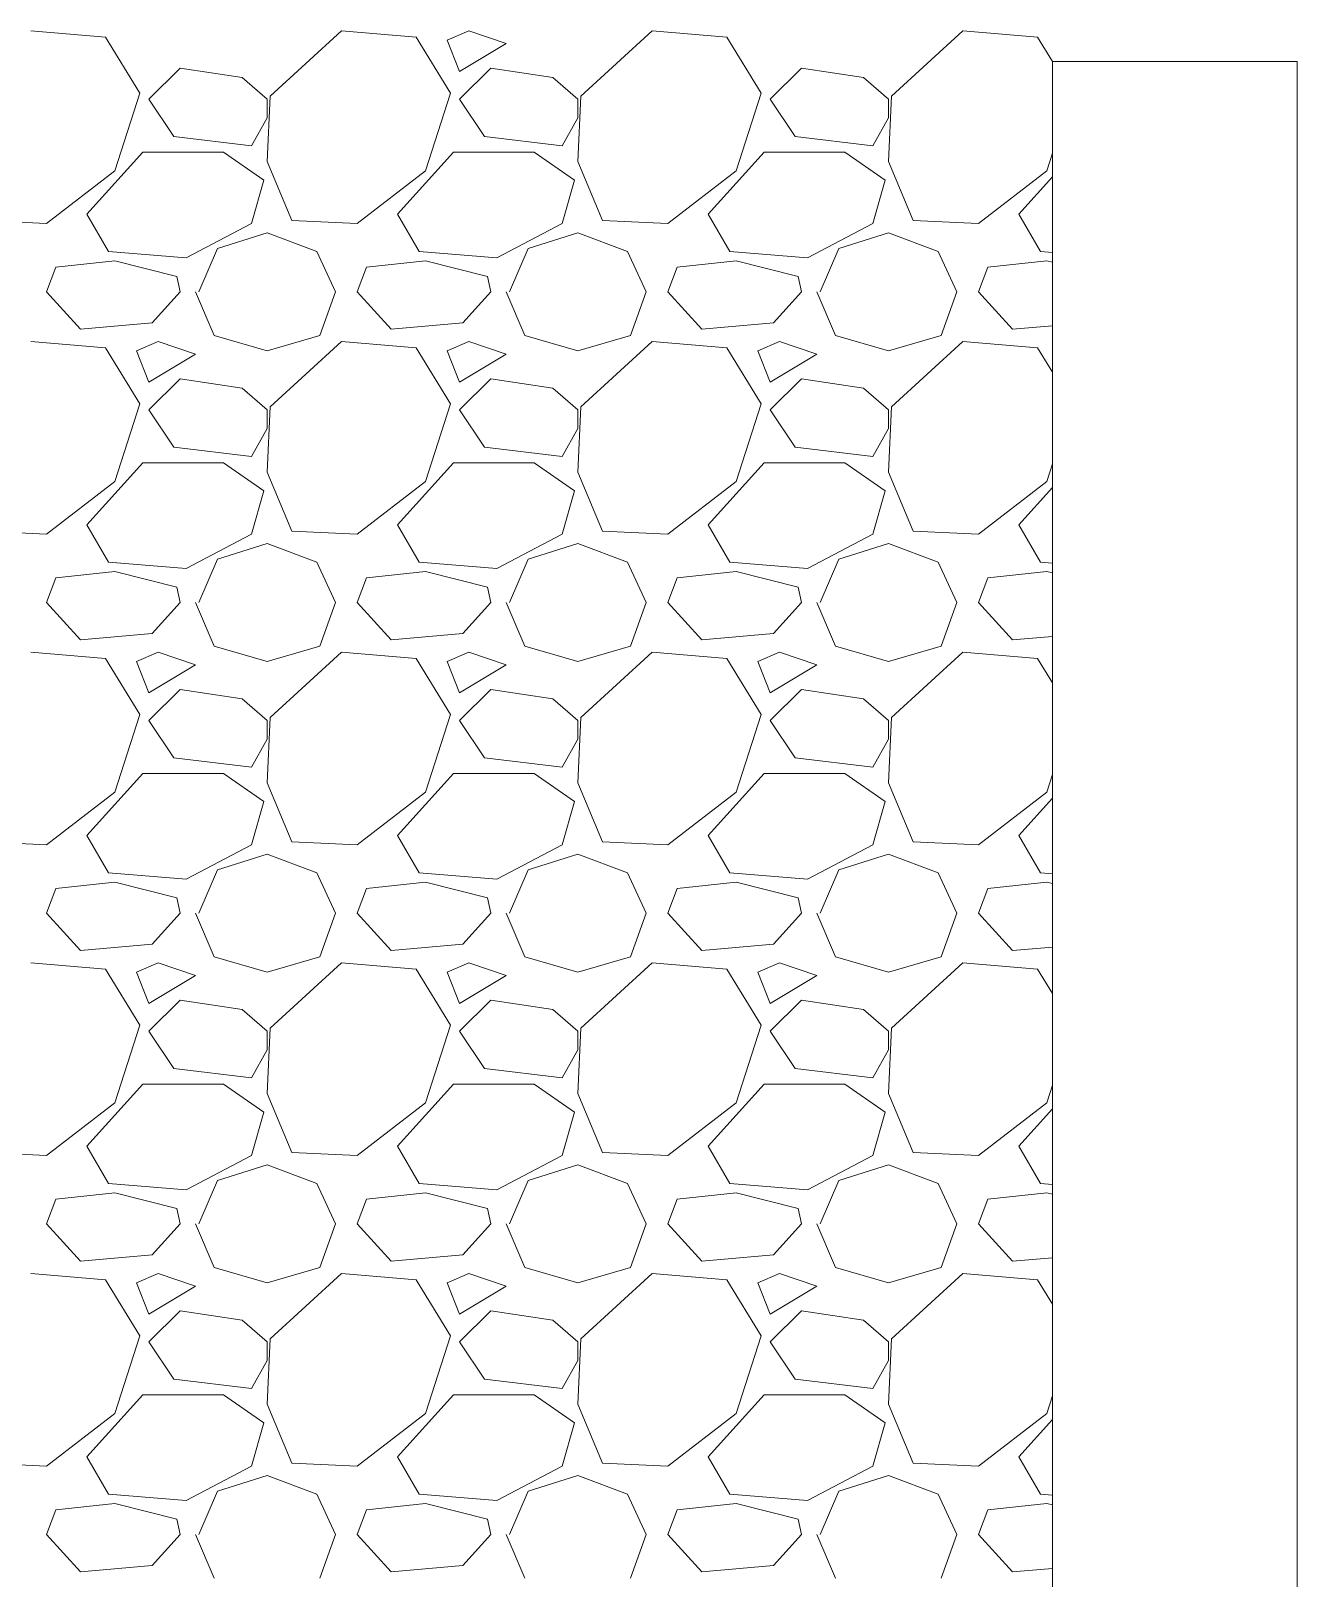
# Model space of a CAD drawing. Header units: millimetres. Extents: x 19901 to 59163, y 13732 to 30178.
# Drawn here: x 41992.8 to 42044.6, y 27197.8 to 27261.1 of the extents above; entities that cross this region are included whole.
import ezdxf

# ---------------------------------------------------------------- set-up
doc = ezdxf.new("R2010")
doc.units = ezdxf.units.MM
doc.layers.add('A-FURN', color=8, linetype='Continuous', lineweight=13)
doc.layers.add('Wall', color=255, linetype='Continuous', lineweight=20)

msp = doc.modelspace()

# ---------------------------------------------------------------- linework, layer by layer
at = {"layer": 'A-FURN', "linetype": 'Continuous'}
for p, q in [((41995.897, 27260.8), (41992.849, 27261.054)), ((42005.549, 27261.054), (42002.628, 27258.387)), ((42008.597, 27260.8), (42005.549, 27261.054)), ((42010.756, 27261.054), (42009.867, 27260.673)), ((42012.28, 27260.546), (42010.756, 27261.054)), ((42018.249, 27261.054), (42015.328, 27258.387)), ((42021.297, 27260.8), (42018.249, 27261.054)), ((42030.949, 27261.054), (42028.028, 27258.387)), ((42033.997, 27260.8), (42030.949, 27261.054)), ((41997.294, 27258.514), (41995.897, 27260.8)), ((42009.994, 27258.514), (42008.597, 27260.8)), ((42009.867, 27260.673), (42010.375, 27259.403)), ((42010.375, 27259.403), (42012.28, 27260.546)), ((42022.694, 27258.514), (42021.297, 27260.8)), ((42034.608, 27259.801), (42033.997, 27260.8)), ((41998.945, 27259.53), (41997.675, 27258.26)), ((42001.485, 27259.149), (41998.945, 27259.53)), ((42002.501, 27258.26), (42001.485, 27259.149)), ((42011.645, 27259.53), (42010.375, 27258.26)), ((42014.185, 27259.149), (42011.645, 27259.53)), ((42015.201, 27258.26), (42014.185, 27259.149)), ((42024.345, 27259.53), (42023.075, 27258.26)), ((42026.885, 27259.149), (42024.345, 27259.53)), ((42027.901, 27258.26), (42026.885, 27259.149)), ((41996.278, 27255.339), (41997.294, 27258.514)), ((42008.978, 27255.339), (42009.994, 27258.514)), ((42021.678, 27255.339), (42022.694, 27258.514)), ((41997.675, 27258.26), (41998.691, 27256.736)), ((42002.628, 27258.387), (42002.501, 27255.72)), ((42002.501, 27257.498), (42002.501, 27258.26)), ((42010.375, 27258.26), (42011.391, 27256.736)), ((42015.328, 27258.387), (42015.201, 27255.72)), ((42015.201, 27257.498), (42015.201, 27258.26)), ((42023.075, 27258.26), (42024.091, 27256.736)), ((42028.028, 27258.387), (42027.901, 27255.72)), ((42027.901, 27257.498), (42027.901, 27258.26)), ((42001.866, 27256.355), (42002.501, 27257.498)), ((42014.566, 27256.355), (42015.201, 27257.498)), ((42027.266, 27256.355), (42027.901, 27257.498)), ((41998.691, 27256.737), (42001.866, 27256.356)), ((42011.391, 27256.737), (42014.566, 27256.356)), ((42024.091, 27256.737), (42027.266, 27256.356)), ((41995.135, 27253.561), (41997.421, 27256.101)), ((41997.421, 27256.101), (42000.723, 27256.101)), ((42000.723, 27256.101), (42002.374, 27254.958)), ((42007.835, 27253.561), (42010.121, 27256.101)), ((42010.121, 27256.101), (42013.423, 27256.101)), ((42013.423, 27256.101), (42015.074, 27254.958)), ((42020.535, 27253.561), (42022.821, 27256.101)), ((42022.821, 27256.101), (42026.123, 27256.101)), ((42026.123, 27256.101), (42027.774, 27254.958)), ((42034.378, 27255.339), (42034.608, 27256.058)), ((41993.484, 27253.18), (41996.278, 27255.339)), ((42002.501, 27255.72), (42003.517, 27253.307)), ((42006.184, 27253.18), (42008.978, 27255.339)), ((42015.201, 27255.72), (42016.217, 27253.307)), ((42018.884, 27253.18), (42021.678, 27255.339)), ((42027.901, 27255.72), (42028.917, 27253.307)), ((42031.584, 27253.18), (42034.378, 27255.339)), ((42002.374, 27254.958), (42001.866, 27253.18)), ((42015.074, 27254.958), (42014.566, 27253.18)), ((42027.774, 27254.958), (42027.266, 27253.18)), ((42033.235, 27253.561), (42034.608, 27255.087)), ((41996.024, 27252.037), (41995.135, 27253.561)), ((42008.724, 27252.037), (42007.835, 27253.561)), ((42021.424, 27252.037), (42020.535, 27253.561)), ((42034.124, 27252.037), (42033.235, 27253.561)), ((41990.817, 27253.307), (41993.484, 27253.18)), ((42001.866, 27253.18), (41999.199, 27251.783)), ((42000.469, 27252.164), (42002.501, 27252.799)), ((42002.501, 27252.799), (42004.533, 27252.037)), ((42003.517, 27253.307), (42006.184, 27253.18)), ((42014.566, 27253.18), (42011.899, 27251.783)), ((42013.169, 27252.164), (42015.201, 27252.799)), ((42015.201, 27252.799), (42017.233, 27252.037)), ((42016.217, 27253.307), (42018.884, 27253.18)), ((42027.266, 27253.18), (42024.599, 27251.783)), ((42025.869, 27252.164), (42027.901, 27252.799)), ((42027.901, 27252.799), (42029.933, 27252.037)), ((42028.917, 27253.307), (42031.584, 27253.18)), ((41999.707, 27250.386), (42000.469, 27252.164)), ((42012.407, 27250.386), (42013.169, 27252.164)), ((42025.107, 27250.386), (42025.869, 27252.164)), ((41996.278, 27251.656), (41993.865, 27251.402)), ((41999.199, 27251.783), (41996.024, 27252.037)), ((41998.818, 27251.021), (41996.278, 27251.656)), ((42004.533, 27252.037), (42005.295, 27250.386)), ((42008.978, 27251.656), (42006.565, 27251.402)), ((42011.899, 27251.783), (42008.724, 27252.037)), ((42011.518, 27251.021), (42008.978, 27251.656)), ((42017.233, 27252.037), (42017.995, 27250.386)), ((42021.678, 27251.656), (42019.265, 27251.402)), ((42024.599, 27251.783), (42021.424, 27252.037)), ((42024.218, 27251.021), (42021.678, 27251.656)), ((42029.933, 27252.037), (42030.695, 27250.386)), ((42034.378, 27251.656), (42031.965, 27251.402)), ((42034.608, 27251.999), (42034.124, 27252.037)), ((42034.608, 27251.599), (42034.378, 27251.656)), ((41993.484, 27250.386), (41993.865, 27251.402)), ((41998.945, 27250.386), (41998.818, 27251.021)), ((42006.184, 27250.386), (42006.565, 27251.402)), ((42011.645, 27250.386), (42011.518, 27251.021)), ((42018.884, 27250.386), (42019.265, 27251.402)), ((42024.345, 27250.386), (42024.218, 27251.021)), ((42031.584, 27250.386), (42031.965, 27251.402)), ((41994.881, 27248.862), (41993.484, 27250.386)), ((41998.945, 27250.386), (41997.802, 27249.116)), ((41999.58, 27250.386), (42000.342, 27248.608)), ((42004.66, 27248.608), (42005.295, 27250.386)), ((42007.581, 27248.862), (42006.184, 27250.386)), ((42011.645, 27250.386), (42010.502, 27249.116)), ((42012.28, 27250.386), (42013.042, 27248.608)), ((42017.36, 27248.608), (42017.995, 27250.386)), ((42020.281, 27248.862), (42018.884, 27250.386)), ((42024.345, 27250.386), (42023.202, 27249.116)), ((42024.98, 27250.386), (42025.742, 27248.608)), ((42030.06, 27248.608), (42030.695, 27250.386)), ((42032.981, 27248.862), (42031.584, 27250.386)), ((41997.802, 27249.117), (41994.881, 27248.863)), ((42010.502, 27249.117), (42007.581, 27248.863)), ((42023.202, 27249.117), (42020.281, 27248.863)), ((42034.608, 27249.004), (42032.981, 27248.863)), ((41995.897, 27248.1), (41992.849, 27248.354)), ((41998.056, 27248.354), (41997.167, 27247.973)), ((41999.58, 27247.846), (41998.056, 27248.354)), ((42000.342, 27248.608), (42002.501, 27247.973)), ((42002.501, 27247.973), (42004.66, 27248.608)), ((42005.549, 27248.354), (42002.628, 27245.687)), ((42008.597, 27248.1), (42005.549, 27248.354)), ((42010.756, 27248.354), (42009.867, 27247.973)), ((42012.28, 27247.846), (42010.756, 27248.354)), ((42013.042, 27248.608), (42015.201, 27247.973)), ((42015.201, 27247.973), (42017.36, 27248.608)), ((42018.249, 27248.354), (42015.328, 27245.687)), ((42021.297, 27248.1), (42018.249, 27248.354)), ((42023.456, 27248.354), (42022.567, 27247.973)), ((42024.98, 27247.846), (42023.456, 27248.354)), ((42025.742, 27248.608), (42027.901, 27247.973)), ((42027.901, 27247.973), (42030.06, 27248.608)), ((42030.949, 27248.354), (42028.028, 27245.687)), ((42033.997, 27248.1), (42030.949, 27248.354)), ((41997.294, 27245.814), (41995.897, 27248.1)), ((41997.167, 27247.973), (41997.675, 27246.703)), ((41997.675, 27246.703), (41999.58, 27247.846)), ((42009.994, 27245.814), (42008.597, 27248.1)), ((42009.867, 27247.973), (42010.375, 27246.703)), ((42010.375, 27246.703), (42012.28, 27247.846)), ((42022.694, 27245.814), (42021.297, 27248.1)), ((42022.567, 27247.973), (42023.075, 27246.703)), ((42023.075, 27246.703), (42024.98, 27247.846)), ((42034.608, 27247.101), (42033.997, 27248.1)), ((41998.945, 27246.83), (41997.675, 27245.56)), ((42001.485, 27246.449), (41998.945, 27246.83)), ((42002.501, 27245.56), (42001.485, 27246.449)), ((42011.645, 27246.83), (42010.375, 27245.56)), ((42014.185, 27246.449), (42011.645, 27246.83)), ((42015.201, 27245.56), (42014.185, 27246.449)), ((42024.345, 27246.83), (42023.075, 27245.56)), ((42026.885, 27246.449), (42024.345, 27246.83)), ((42027.901, 27245.56), (42026.885, 27246.449)), ((41996.278, 27242.639), (41997.294, 27245.814)), ((42008.978, 27242.639), (42009.994, 27245.814)), ((42021.678, 27242.639), (42022.694, 27245.814)), ((41997.675, 27245.56), (41998.691, 27244.036)), ((42002.628, 27245.687), (42002.501, 27243.02)), ((42002.501, 27244.798), (42002.501, 27245.56)), ((42010.375, 27245.56), (42011.391, 27244.036)), ((42015.328, 27245.687), (42015.201, 27243.02)), ((42015.201, 27244.798), (42015.201, 27245.56)), ((42023.075, 27245.56), (42024.091, 27244.036)), ((42028.028, 27245.687), (42027.901, 27243.02)), ((42027.901, 27244.798), (42027.901, 27245.56)), ((42001.866, 27243.655), (42002.501, 27244.798)), ((42014.566, 27243.655), (42015.201, 27244.798)), ((42027.266, 27243.655), (42027.901, 27244.798)), ((41998.691, 27244.037), (42001.866, 27243.656)), ((42011.391, 27244.037), (42014.566, 27243.656)), ((42024.091, 27244.037), (42027.266, 27243.656)), ((41995.135, 27240.861), (41997.421, 27243.401)), ((41997.421, 27243.401), (42000.723, 27243.401)), ((42000.723, 27243.401), (42002.374, 27242.258)), ((42007.835, 27240.861), (42010.121, 27243.401)), ((42010.121, 27243.401), (42013.423, 27243.401)), ((42013.423, 27243.401), (42015.074, 27242.258)), ((42020.535, 27240.861), (42022.821, 27243.401)), ((42022.821, 27243.401), (42026.123, 27243.401)), ((42026.123, 27243.401), (42027.774, 27242.258)), ((42034.378, 27242.639), (42034.608, 27243.358)), ((41993.484, 27240.48), (41996.278, 27242.639)), ((42002.501, 27243.02), (42003.517, 27240.607)), ((42006.184, 27240.48), (42008.978, 27242.639)), ((42015.201, 27243.02), (42016.217, 27240.607)), ((42018.884, 27240.48), (42021.678, 27242.639)), ((42027.901, 27243.02), (42028.917, 27240.607)), ((42031.584, 27240.48), (42034.378, 27242.639)), ((42002.374, 27242.258), (42001.866, 27240.48)), ((42015.074, 27242.258), (42014.566, 27240.48)), ((42027.774, 27242.258), (42027.266, 27240.48)), ((42033.235, 27240.861), (42034.608, 27242.387)), ((41996.024, 27239.337), (41995.135, 27240.861)), ((42008.724, 27239.337), (42007.835, 27240.861)), ((42021.424, 27239.337), (42020.535, 27240.861)), ((42034.124, 27239.337), (42033.235, 27240.861)), ((41990.817, 27240.607), (41993.484, 27240.48)), ((42001.866, 27240.48), (41999.199, 27239.083)), ((42000.469, 27239.464), (42002.501, 27240.099)), ((42002.501, 27240.099), (42004.533, 27239.337)), ((42003.517, 27240.607), (42006.184, 27240.48)), ((42014.566, 27240.48), (42011.899, 27239.083)), ((42013.169, 27239.464), (42015.201, 27240.099)), ((42015.201, 27240.099), (42017.233, 27239.337)), ((42016.217, 27240.607), (42018.884, 27240.48)), ((42027.266, 27240.48), (42024.599, 27239.083)), ((42025.869, 27239.464), (42027.901, 27240.099)), ((42027.901, 27240.099), (42029.933, 27239.337)), ((42028.917, 27240.607), (42031.584, 27240.48)), ((41999.707, 27237.686), (42000.469, 27239.464)), ((42012.407, 27237.686), (42013.169, 27239.464)), ((42025.107, 27237.686), (42025.869, 27239.464)), ((41996.278, 27238.956), (41993.865, 27238.702)), ((41999.199, 27239.083), (41996.024, 27239.337)), ((41998.818, 27238.321), (41996.278, 27238.956)), ((42004.533, 27239.337), (42005.295, 27237.686)), ((42008.978, 27238.956), (42006.565, 27238.702)), ((42011.899, 27239.083), (42008.724, 27239.337)), ((42011.518, 27238.321), (42008.978, 27238.956)), ((42017.233, 27239.337), (42017.995, 27237.686)), ((42021.678, 27238.956), (42019.265, 27238.702)), ((42024.599, 27239.083), (42021.424, 27239.337)), ((42024.218, 27238.321), (42021.678, 27238.956)), ((42029.933, 27239.337), (42030.695, 27237.686)), ((42034.378, 27238.956), (42031.965, 27238.702)), ((42034.608, 27239.299), (42034.124, 27239.337)), ((42034.608, 27238.899), (42034.378, 27238.956)), ((41993.484, 27237.686), (41993.865, 27238.702)), ((41998.945, 27237.686), (41998.818, 27238.321)), ((42006.184, 27237.686), (42006.565, 27238.702)), ((42011.645, 27237.686), (42011.518, 27238.321)), ((42018.884, 27237.686), (42019.265, 27238.702)), ((42024.345, 27237.686), (42024.218, 27238.321)), ((42031.584, 27237.686), (42031.965, 27238.702)), ((41994.881, 27236.162), (41993.484, 27237.686)), ((41998.945, 27237.686), (41997.802, 27236.416)), ((41999.58, 27237.686), (42000.342, 27235.908)), ((42004.66, 27235.908), (42005.295, 27237.686)), ((42007.581, 27236.162), (42006.184, 27237.686)), ((42011.645, 27237.686), (42010.502, 27236.416)), ((42012.28, 27237.686), (42013.042, 27235.908)), ((42017.36, 27235.908), (42017.995, 27237.686)), ((42020.281, 27236.162), (42018.884, 27237.686)), ((42024.345, 27237.686), (42023.202, 27236.416)), ((42024.98, 27237.686), (42025.742, 27235.908)), ((42030.06, 27235.908), (42030.695, 27237.686)), ((42032.981, 27236.162), (42031.584, 27237.686)), ((41997.802, 27236.417), (41994.881, 27236.163)), ((42010.502, 27236.417), (42007.581, 27236.163)), ((42023.202, 27236.417), (42020.281, 27236.163)), ((42034.608, 27236.304), (42032.981, 27236.163)), ((41995.897, 27235.4), (41992.849, 27235.654)), ((41998.056, 27235.654), (41997.167, 27235.273)), ((41999.58, 27235.146), (41998.056, 27235.654)), ((42000.342, 27235.908), (42002.501, 27235.273)), ((42002.501, 27235.273), (42004.66, 27235.908)), ((42005.549, 27235.654), (42002.628, 27232.987)), ((42008.597, 27235.4), (42005.549, 27235.654)), ((42010.756, 27235.654), (42009.867, 27235.273)), ((42012.28, 27235.146), (42010.756, 27235.654)), ((42013.042, 27235.908), (42015.201, 27235.273)), ((42015.201, 27235.273), (42017.36, 27235.908)), ((42018.249, 27235.654), (42015.328, 27232.987)), ((42021.297, 27235.4), (42018.249, 27235.654)), ((42023.456, 27235.654), (42022.567, 27235.273)), ((42024.98, 27235.146), (42023.456, 27235.654)), ((42025.742, 27235.908), (42027.901, 27235.273)), ((42027.901, 27235.273), (42030.06, 27235.908)), ((42030.949, 27235.654), (42028.028, 27232.987)), ((42033.997, 27235.4), (42030.949, 27235.654)), ((41997.294, 27233.114), (41995.897, 27235.4)), ((41997.167, 27235.273), (41997.675, 27234.003)), ((41997.675, 27234.003), (41999.58, 27235.146)), ((42009.994, 27233.114), (42008.597, 27235.4)), ((42009.867, 27235.273), (42010.375, 27234.003)), ((42010.375, 27234.003), (42012.28, 27235.146)), ((42022.694, 27233.114), (42021.297, 27235.4)), ((42022.567, 27235.273), (42023.075, 27234.003)), ((42023.075, 27234.003), (42024.98, 27235.146)), ((42034.608, 27234.401), (42033.997, 27235.4)), ((41998.945, 27234.13), (41997.675, 27232.86)), ((42001.485, 27233.749), (41998.945, 27234.13)), ((42002.501, 27232.86), (42001.485, 27233.749)), ((42011.645, 27234.13), (42010.375, 27232.86)), ((42014.185, 27233.749), (42011.645, 27234.13)), ((42015.201, 27232.86), (42014.185, 27233.749)), ((42024.345, 27234.13), (42023.075, 27232.86)), ((42026.885, 27233.749), (42024.345, 27234.13)), ((42027.901, 27232.86), (42026.885, 27233.749)), ((41996.278, 27229.939), (41997.294, 27233.114)), ((42008.978, 27229.939), (42009.994, 27233.114)), ((42021.678, 27229.939), (42022.694, 27233.114)), ((41997.675, 27232.86), (41998.691, 27231.336)), ((42002.628, 27232.987), (42002.501, 27230.32)), ((42002.501, 27232.098), (42002.501, 27232.86)), ((42010.375, 27232.86), (42011.391, 27231.336)), ((42015.328, 27232.987), (42015.201, 27230.32)), ((42015.201, 27232.098), (42015.201, 27232.86)), ((42023.075, 27232.86), (42024.091, 27231.336)), ((42028.028, 27232.987), (42027.901, 27230.32)), ((42027.901, 27232.098), (42027.901, 27232.86)), ((42001.866, 27230.955), (42002.501, 27232.098)), ((42014.566, 27230.955), (42015.201, 27232.098)), ((42027.266, 27230.955), (42027.901, 27232.098)), ((41998.691, 27231.337), (42001.866, 27230.956)), ((42011.391, 27231.337), (42014.566, 27230.956)), ((42024.091, 27231.337), (42027.266, 27230.956)), ((41995.135, 27228.161), (41997.421, 27230.701)), ((41997.421, 27230.701), (42000.723, 27230.701)), ((42000.723, 27230.701), (42002.374, 27229.558)), ((42007.835, 27228.161), (42010.121, 27230.701)), ((42010.121, 27230.701), (42013.423, 27230.701)), ((42013.423, 27230.701), (42015.074, 27229.558)), ((42020.535, 27228.161), (42022.821, 27230.701)), ((42022.821, 27230.701), (42026.123, 27230.701)), ((42026.123, 27230.701), (42027.774, 27229.558)), ((42034.378, 27229.939), (42034.608, 27230.658)), ((42002.501, 27230.32), (42003.517, 27227.907)), ((42015.201, 27230.32), (42016.217, 27227.907)), ((42027.901, 27230.32), (42028.917, 27227.907)), ((41993.484, 27227.78), (41996.278, 27229.939)), ((42002.374, 27229.558), (42001.866, 27227.78)), ((42006.184, 27227.78), (42008.978, 27229.939)), ((42015.074, 27229.558), (42014.566, 27227.78)), ((42018.884, 27227.78), (42021.678, 27229.939)), ((42027.774, 27229.558), (42027.266, 27227.78)), ((42031.584, 27227.78), (42034.378, 27229.939)), ((42033.235, 27228.161), (42034.608, 27229.687)), ((41996.024, 27226.637), (41995.135, 27228.161)), ((42008.724, 27226.637), (42007.835, 27228.161)), ((42021.424, 27226.637), (42020.535, 27228.161)), ((42034.124, 27226.637), (42033.235, 27228.161)), ((41990.817, 27227.907), (41993.484, 27227.78)), ((42001.866, 27227.78), (41999.199, 27226.383)), ((42003.517, 27227.907), (42006.184, 27227.78)), ((42014.566, 27227.78), (42011.899, 27226.383)), ((42016.217, 27227.907), (42018.884, 27227.78)), ((42027.266, 27227.78), (42024.599, 27226.383)), ((42028.917, 27227.907), (42031.584, 27227.78)), ((42000.469, 27226.764), (42002.501, 27227.399)), ((42002.501, 27227.399), (42004.533, 27226.637)), ((42013.169, 27226.764), (42015.201, 27227.399)), ((42015.201, 27227.399), (42017.233, 27226.637)), ((42025.869, 27226.764), (42027.901, 27227.399)), ((42027.901, 27227.399), (42029.933, 27226.637)), ((41996.278, 27226.256), (41993.865, 27226.002)), ((41999.199, 27226.383), (41996.024, 27226.637)), ((41998.818, 27225.621), (41996.278, 27226.256)), ((41999.707, 27224.986), (42000.469, 27226.764)), ((42004.533, 27226.637), (42005.295, 27224.986)), ((42008.978, 27226.256), (42006.565, 27226.002)), ((42011.899, 27226.383), (42008.724, 27226.637)), ((42011.518, 27225.621), (42008.978, 27226.256)), ((42012.407, 27224.986), (42013.169, 27226.764)), ((42017.233, 27226.637), (42017.995, 27224.986)), ((42021.678, 27226.256), (42019.265, 27226.002)), ((42024.599, 27226.383), (42021.424, 27226.637)), ((42024.218, 27225.621), (42021.678, 27226.256)), ((42025.107, 27224.986), (42025.869, 27226.764)), ((42029.933, 27226.637), (42030.695, 27224.986)), ((42034.378, 27226.256), (42031.965, 27226.002)), ((42034.608, 27226.599), (42034.124, 27226.637)), ((42034.608, 27226.199), (42034.378, 27226.256)), ((41993.484, 27224.986), (41993.865, 27226.002)), ((41998.945, 27224.986), (41998.818, 27225.621)), ((42006.184, 27224.986), (42006.565, 27226.002)), ((42011.645, 27224.986), (42011.518, 27225.621)), ((42018.884, 27224.986), (42019.265, 27226.002)), ((42024.345, 27224.986), (42024.218, 27225.621)), ((42031.584, 27224.986), (42031.965, 27226.002)), ((41994.881, 27223.462), (41993.484, 27224.986)), ((41998.945, 27224.986), (41997.802, 27223.716)), ((41999.58, 27224.986), (42000.342, 27223.208)), ((42004.66, 27223.208), (42005.295, 27224.986)), ((42007.581, 27223.462), (42006.184, 27224.986)), ((42011.645, 27224.986), (42010.502, 27223.716)), ((42012.28, 27224.986), (42013.042, 27223.208)), ((42017.36, 27223.208), (42017.995, 27224.986)), ((42020.281, 27223.462), (42018.884, 27224.986)), ((42024.345, 27224.986), (42023.202, 27223.716)), ((42024.98, 27224.986), (42025.742, 27223.208)), ((42030.06, 27223.208), (42030.695, 27224.986)), ((42032.981, 27223.462), (42031.584, 27224.986)), ((41997.802, 27223.717), (41994.881, 27223.463)), ((42010.502, 27223.717), (42007.581, 27223.463)), ((42023.202, 27223.717), (42020.281, 27223.463)), ((42000.342, 27223.208), (42002.501, 27222.573)), ((42002.501, 27222.573), (42004.66, 27223.208)), ((42013.042, 27223.208), (42015.201, 27222.573)), ((42015.201, 27222.573), (42017.36, 27223.208)), ((42025.742, 27223.208), (42027.901, 27222.573)), ((42027.901, 27222.573), (42030.06, 27223.208)), ((42034.608, 27223.604), (42032.981, 27223.463)), ((41995.897, 27222.7), (41992.849, 27222.954)), ((41997.294, 27220.414), (41995.897, 27222.7)), ((41998.056, 27222.954), (41997.167, 27222.573)), ((41997.167, 27222.573), (41997.675, 27221.303)), ((41997.675, 27221.303), (41999.58, 27222.446)), ((41999.58, 27222.446), (41998.056, 27222.954)), ((42005.549, 27222.954), (42002.628, 27220.287)), ((42008.597, 27222.7), (42005.549, 27222.954)), ((42009.994, 27220.414), (42008.597, 27222.7)), ((42010.756, 27222.954), (42009.867, 27222.573)), ((42009.867, 27222.573), (42010.375, 27221.303)), ((42010.375, 27221.303), (42012.28, 27222.446)), ((42012.28, 27222.446), (42010.756, 27222.954)), ((42018.249, 27222.954), (42015.328, 27220.287)), ((42021.297, 27222.7), (42018.249, 27222.954)), ((42022.694, 27220.414), (42021.297, 27222.7)), ((42023.456, 27222.954), (42022.567, 27222.573)), ((42022.567, 27222.573), (42023.075, 27221.303)), ((42023.075, 27221.303), (42024.98, 27222.446)), ((42024.98, 27222.446), (42023.456, 27222.954)), ((42030.949, 27222.954), (42028.028, 27220.287)), ((42033.997, 27222.7), (42030.949, 27222.954)), ((42034.608, 27221.701), (42033.997, 27222.7)), ((41998.945, 27221.43), (41997.675, 27220.16)), ((42001.485, 27221.049), (41998.945, 27221.43)), ((42011.645, 27221.43), (42010.375, 27220.16)), ((42014.185, 27221.049), (42011.645, 27221.43)), ((42024.345, 27221.43), (42023.075, 27220.16)), ((42026.885, 27221.049), (42024.345, 27221.43)), ((42002.501, 27220.16), (42001.485, 27221.049)), ((42015.201, 27220.16), (42014.185, 27221.049)), ((42027.901, 27220.16), (42026.885, 27221.049)), ((41996.278, 27217.239), (41997.294, 27220.414)), ((41997.675, 27220.16), (41998.691, 27218.636)), ((42002.628, 27220.287), (42002.501, 27217.62)), ((42002.501, 27219.398), (42002.501, 27220.16)), ((42008.978, 27217.239), (42009.994, 27220.414)), ((42010.375, 27220.16), (42011.391, 27218.636)), ((42015.328, 27220.287), (42015.201, 27217.62)), ((42015.201, 27219.398), (42015.201, 27220.16)), ((42021.678, 27217.239), (42022.694, 27220.414)), ((42023.075, 27220.16), (42024.091, 27218.636)), ((42028.028, 27220.287), (42027.901, 27217.62)), ((42027.901, 27219.398), (42027.901, 27220.16)), ((42001.866, 27218.255), (42002.501, 27219.398)), ((42014.566, 27218.255), (42015.201, 27219.398)), ((42027.266, 27218.255), (42027.901, 27219.398)), ((41998.691, 27218.637), (42001.866, 27218.256)), ((42011.391, 27218.637), (42014.566, 27218.256)), ((42024.091, 27218.637), (42027.266, 27218.256)), ((41995.135, 27215.461), (41997.421, 27218.001)), ((41997.421, 27218.001), (42000.723, 27218.001)), ((42000.723, 27218.001), (42002.374, 27216.858)), ((42007.835, 27215.461), (42010.121, 27218.001)), ((42010.121, 27218.001), (42013.423, 27218.001)), ((42013.423, 27218.001), (42015.074, 27216.858)), ((42020.535, 27215.461), (42022.821, 27218.001)), ((42022.821, 27218.001), (42026.123, 27218.001)), ((42026.123, 27218.001), (42027.774, 27216.858)), ((42034.378, 27217.239), (42034.608, 27217.958)), ((42002.501, 27217.62), (42003.517, 27215.207)), ((42015.201, 27217.62), (42016.217, 27215.207)), ((42027.901, 27217.62), (42028.917, 27215.207)), ((41993.484, 27215.08), (41996.278, 27217.239)), ((42002.374, 27216.858), (42001.866, 27215.08)), ((42006.184, 27215.08), (42008.978, 27217.239)), ((42015.074, 27216.858), (42014.566, 27215.08)), ((42018.884, 27215.08), (42021.678, 27217.239)), ((42027.774, 27216.858), (42027.266, 27215.08)), ((42031.584, 27215.08), (42034.378, 27217.239)), ((42033.235, 27215.461), (42034.608, 27216.987)), ((41996.024, 27213.937), (41995.135, 27215.461)), ((42008.724, 27213.937), (42007.835, 27215.461)), ((42021.424, 27213.937), (42020.535, 27215.461)), ((42034.124, 27213.937), (42033.235, 27215.461)), ((41990.817, 27215.207), (41993.484, 27215.08)), ((42001.866, 27215.08), (41999.199, 27213.683)), ((42003.517, 27215.207), (42006.184, 27215.08)), ((42014.566, 27215.08), (42011.899, 27213.683)), ((42016.217, 27215.207), (42018.884, 27215.08)), ((42027.266, 27215.08), (42024.599, 27213.683)), ((42028.917, 27215.207), (42031.584, 27215.08)), ((42000.469, 27214.064), (42002.501, 27214.699)), ((42002.501, 27214.699), (42004.533, 27213.937)), ((42013.169, 27214.064), (42015.201, 27214.699)), ((42015.201, 27214.699), (42017.233, 27213.937)), ((42025.869, 27214.064), (42027.901, 27214.699)), ((42027.901, 27214.699), (42029.933, 27213.937)), ((41996.278, 27213.556), (41993.865, 27213.302)), ((41999.199, 27213.683), (41996.024, 27213.937)), ((41998.818, 27212.921), (41996.278, 27213.556)), ((41999.707, 27212.286), (42000.469, 27214.064)), ((42004.533, 27213.937), (42005.295, 27212.286)), ((42008.978, 27213.556), (42006.565, 27213.302)), ((42011.899, 27213.683), (42008.724, 27213.937)), ((42011.518, 27212.921), (42008.978, 27213.556)), ((42012.407, 27212.286), (42013.169, 27214.064)), ((42017.233, 27213.937), (42017.995, 27212.286)), ((42021.678, 27213.556), (42019.265, 27213.302)), ((42024.599, 27213.683), (42021.424, 27213.937)), ((42024.218, 27212.921), (42021.678, 27213.556)), ((42025.107, 27212.286), (42025.869, 27214.064)), ((42029.933, 27213.937), (42030.695, 27212.286)), ((42034.378, 27213.556), (42031.965, 27213.302)), ((42034.608, 27213.899), (42034.124, 27213.937)), ((42034.608, 27213.499), (42034.378, 27213.556)), ((41993.484, 27212.286), (41993.865, 27213.302)), ((41998.945, 27212.286), (41998.818, 27212.921)), ((42006.184, 27212.286), (42006.565, 27213.302)), ((42011.645, 27212.286), (42011.518, 27212.921)), ((42018.884, 27212.286), (42019.265, 27213.302)), ((42024.345, 27212.286), (42024.218, 27212.921)), ((42031.584, 27212.286), (42031.965, 27213.302)), ((41994.881, 27210.762), (41993.484, 27212.286)), ((41998.945, 27212.286), (41997.802, 27211.016)), ((41999.58, 27212.286), (42000.342, 27210.508)), ((42004.66, 27210.508), (42005.295, 27212.286)), ((42007.581, 27210.762), (42006.184, 27212.286)), ((42011.645, 27212.286), (42010.502, 27211.016)), ((42012.28, 27212.286), (42013.042, 27210.508)), ((42017.36, 27210.508), (42017.995, 27212.286)), ((42020.281, 27210.762), (42018.884, 27212.286)), ((42024.345, 27212.286), (42023.202, 27211.016)), ((42024.98, 27212.286), (42025.742, 27210.508)), ((42030.06, 27210.508), (42030.695, 27212.286)), ((42032.981, 27210.762), (42031.584, 27212.286)), ((41997.802, 27211.017), (41994.881, 27210.763)), ((42010.502, 27211.017), (42007.581, 27210.763)), ((42023.202, 27211.017), (42020.281, 27210.763)), ((42000.342, 27210.508), (42002.501, 27209.873)), ((42002.501, 27209.873), (42004.66, 27210.508)), ((42013.042, 27210.508), (42015.201, 27209.873)), ((42015.201, 27209.873), (42017.36, 27210.508)), ((42025.742, 27210.508), (42027.901, 27209.873)), ((42027.901, 27209.873), (42030.06, 27210.508)), ((42034.608, 27210.904), (42032.981, 27210.763)), ((41995.897, 27210), (41992.849, 27210.254)), ((41997.294, 27207.714), (41995.897, 27210)), ((41998.056, 27210.254), (41997.167, 27209.873)), ((41997.167, 27209.873), (41997.675, 27208.603)), ((41997.675, 27208.603), (41999.58, 27209.746)), ((41999.58, 27209.746), (41998.056, 27210.254)), ((42005.549, 27210.254), (42002.628, 27207.587)), ((42008.597, 27210), (42005.549, 27210.254)), ((42009.994, 27207.714), (42008.597, 27210)), ((42010.756, 27210.254), (42009.867, 27209.873)), ((42009.867, 27209.873), (42010.375, 27208.603)), ((42010.375, 27208.603), (42012.28, 27209.746)), ((42012.28, 27209.746), (42010.756, 27210.254)), ((42018.249, 27210.254), (42015.328, 27207.587)), ((42021.297, 27210), (42018.249, 27210.254)), ((42022.694, 27207.714), (42021.297, 27210)), ((42023.456, 27210.254), (42022.567, 27209.873)), ((42022.567, 27209.873), (42023.075, 27208.603)), ((42023.075, 27208.603), (42024.98, 27209.746)), ((42024.98, 27209.746), (42023.456, 27210.254)), ((42030.949, 27210.254), (42028.028, 27207.587)), ((42033.997, 27210), (42030.949, 27210.254)), ((42034.608, 27209.001), (42033.997, 27210)), ((41998.945, 27208.73), (41997.675, 27207.46)), ((42001.485, 27208.349), (41998.945, 27208.73)), ((42011.645, 27208.73), (42010.375, 27207.46)), ((42014.185, 27208.349), (42011.645, 27208.73)), ((42024.345, 27208.73), (42023.075, 27207.46)), ((42026.885, 27208.349), (42024.345, 27208.73)), ((42002.501, 27207.46), (42001.485, 27208.349)), ((42015.201, 27207.46), (42014.185, 27208.349)), ((42027.901, 27207.46), (42026.885, 27208.349)), ((41996.278, 27204.539), (41997.294, 27207.714)), ((41997.675, 27207.46), (41998.691, 27205.936)), ((42002.628, 27207.587), (42002.501, 27204.92)), ((42002.501, 27206.698), (42002.501, 27207.46)), ((42008.978, 27204.539), (42009.994, 27207.714)), ((42010.375, 27207.46), (42011.391, 27205.936)), ((42015.328, 27207.587), (42015.201, 27204.92)), ((42015.201, 27206.698), (42015.201, 27207.46)), ((42021.678, 27204.539), (42022.694, 27207.714)), ((42023.075, 27207.46), (42024.091, 27205.936)), ((42028.028, 27207.587), (42027.901, 27204.92)), ((42027.901, 27206.698), (42027.901, 27207.46)), ((42001.866, 27205.555), (42002.501, 27206.698)), ((42014.566, 27205.555), (42015.201, 27206.698)), ((42027.266, 27205.555), (42027.901, 27206.698)), ((41998.691, 27205.937), (42001.866, 27205.556)), ((42011.391, 27205.937), (42014.566, 27205.556)), ((42024.091, 27205.937), (42027.266, 27205.556)), ((41995.135, 27202.761), (41997.421, 27205.301)), ((41997.421, 27205.301), (42000.723, 27205.301)), ((42000.723, 27205.301), (42002.374, 27204.158)), ((42007.835, 27202.761), (42010.121, 27205.301)), ((42010.121, 27205.301), (42013.423, 27205.301)), ((42013.423, 27205.301), (42015.074, 27204.158)), ((42020.535, 27202.761), (42022.821, 27205.301)), ((42022.821, 27205.301), (42026.123, 27205.301)), ((42026.123, 27205.301), (42027.774, 27204.158)), ((42002.501, 27204.92), (42003.517, 27202.507)), ((42015.201, 27204.92), (42016.217, 27202.507)), ((42027.901, 27204.92), (42028.917, 27202.507)), ((42034.378, 27204.539), (42034.608, 27205.258)), ((41993.484, 27202.38), (41996.278, 27204.539)), ((42002.374, 27204.158), (42001.866, 27202.38)), ((42006.184, 27202.38), (42008.978, 27204.539)), ((42015.074, 27204.158), (42014.566, 27202.38)), ((42018.884, 27202.38), (42021.678, 27204.539)), ((42027.774, 27204.158), (42027.266, 27202.38)), ((42031.584, 27202.38), (42034.378, 27204.539)), ((42033.235, 27202.761), (42034.608, 27204.287)), ((41996.024, 27201.237), (41995.135, 27202.761)), ((42008.724, 27201.237), (42007.835, 27202.761)), ((42021.424, 27201.237), (42020.535, 27202.761)), ((42034.124, 27201.237), (42033.235, 27202.761)), ((41990.817, 27202.507), (41993.484, 27202.38)), ((42001.866, 27202.38), (41999.199, 27200.983)), ((42003.517, 27202.507), (42006.184, 27202.38)), ((42014.566, 27202.38), (42011.899, 27200.983)), ((42016.217, 27202.507), (42018.884, 27202.38)), ((42027.266, 27202.38), (42024.599, 27200.983)), ((42028.917, 27202.507), (42031.584, 27202.38)), ((42000.469, 27201.364), (42002.501, 27201.999)), ((42002.501, 27201.999), (42004.533, 27201.237)), ((42013.169, 27201.364), (42015.201, 27201.999)), ((42015.201, 27201.999), (42017.233, 27201.237)), ((42025.869, 27201.364), (42027.901, 27201.999)), ((42027.901, 27201.999), (42029.933, 27201.237)), ((41996.278, 27200.856), (41993.865, 27200.602)), ((41999.199, 27200.983), (41996.024, 27201.237)), ((41998.818, 27200.221), (41996.278, 27200.856)), ((41999.707, 27199.586), (42000.469, 27201.364)), ((42004.533, 27201.237), (42005.295, 27199.586)), ((42008.978, 27200.856), (42006.565, 27200.602)), ((42011.899, 27200.983), (42008.724, 27201.237)), ((42011.518, 27200.221), (42008.978, 27200.856)), ((42012.407, 27199.586), (42013.169, 27201.364)), ((42017.233, 27201.237), (42017.995, 27199.586)), ((42021.678, 27200.856), (42019.265, 27200.602)), ((42024.599, 27200.983), (42021.424, 27201.237)), ((42024.218, 27200.221), (42021.678, 27200.856)), ((42025.107, 27199.586), (42025.869, 27201.364)), ((42029.933, 27201.237), (42030.695, 27199.586)), ((42034.378, 27200.856), (42031.965, 27200.602)), ((42034.608, 27201.199), (42034.124, 27201.237)), ((42034.608, 27200.799), (42034.378, 27200.856)), ((41993.484, 27199.586), (41993.865, 27200.602)), ((41998.945, 27199.586), (41998.818, 27200.221)), ((42006.184, 27199.586), (42006.565, 27200.602)), ((42011.645, 27199.586), (42011.518, 27200.221)), ((42018.884, 27199.586), (42019.265, 27200.602)), ((42024.345, 27199.586), (42024.218, 27200.221)), ((42031.584, 27199.586), (42031.965, 27200.602)), ((41994.881, 27198.062), (41993.484, 27199.586)), ((41998.945, 27199.586), (41997.802, 27198.316)), ((41999.58, 27199.586), (42000.342, 27197.808)), ((42004.66, 27197.808), (42005.295, 27199.586)), ((42007.581, 27198.062), (42006.184, 27199.586)), ((42011.645, 27199.586), (42010.502, 27198.316)), ((42012.28, 27199.586), (42013.042, 27197.808)), ((42017.36, 27197.808), (42017.995, 27199.586)), ((42020.281, 27198.062), (42018.884, 27199.586)), ((42024.345, 27199.586), (42023.202, 27198.316)), ((42024.98, 27199.586), (42025.742, 27197.808)), ((42030.06, 27197.808), (42030.695, 27199.586)), ((42032.981, 27198.062), (42031.584, 27199.586)), ((41997.802, 27198.317), (41994.881, 27198.063)), ((42010.502, 27198.317), (42007.581, 27198.063)), ((42023.202, 27198.317), (42020.281, 27198.063)), ((42034.608, 27198.204), (42032.981, 27198.063))]:
    msp.add_line(p, q, dxfattribs=at)
at = {"layer": 'Wall'}
for p, q in [((42034.608, 27259.801), (42044.608, 27259.801)), ((42034.608, 26849.801), (42034.608, 27259.801)), ((42044.608, 26859.801), (42044.608, 27259.801))]:
    msp.add_line(p, q, dxfattribs=at)

doc.saveas('drawing.dxf')
